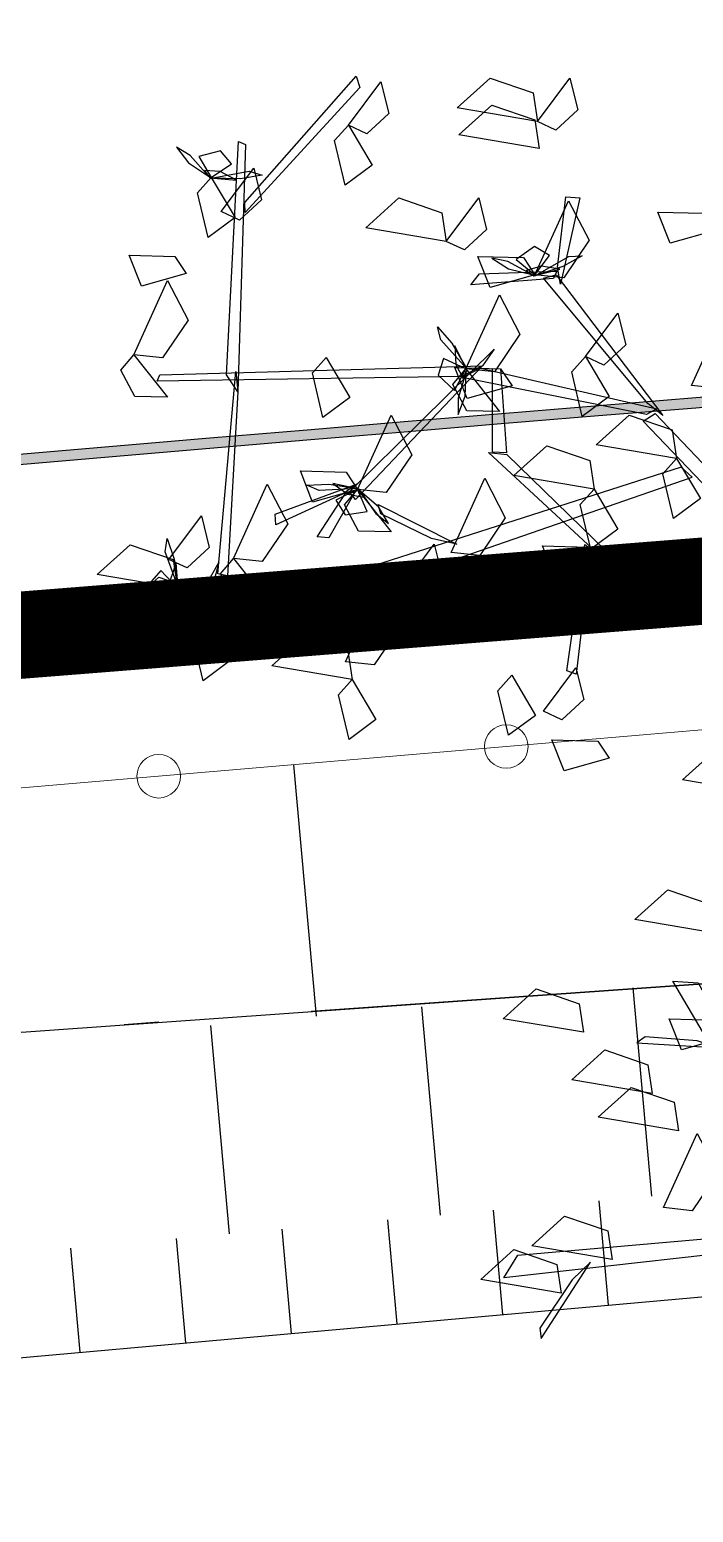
# Model space of a CAD drawing. Header units: metres. Extents: x 1851758 to 1852050, y 5187822 to 5188223.
# Drawn here: x 1851893.293 to 1851895.196, y 5187878.897 to 5187883.151 of the extents above; entities that cross this region are included whole.
import ezdxf

# ---------------------------------------------------------------- set-up
doc = ezdxf.new("R2010")
doc.units = ezdxf.units.M
doc.header["$LTSCALE"] = 2.5
doc.linetypes.add('L18', pattern=[0.6, 0.4, -0.2])
doc.linetypes.add('L5', pattern=[1.15, 0.8, -0.175, 0, -0.175])
doc.layers.get('0').update_dxf_attribs({"linetype": 'CONTINUOUS', "lineweight": 30})
for name, color, linetype, lineweight in [('CLO_LEG', 7, 'CONTINUOUS', 15), ('PAR', 11, 'L5', 30), ('PAR_ALIGNT', 1, 'L18', 30), ('PRO_PAR_DA', 1, 'CONTINUOUS', 35), ('PRO_PAR_SURF', 157, 'CONTINUOUS', 20), ('TAL', 34, 'CONTINUOUS', 25)]:
    doc.layers.add(name, color=color, linetype=linetype, lineweight=lineweight)
doc.layers.add('PRO_PAR_CONT_DA', color=40, linetype='CONTINUOUS', plot=False)
for name, color, linetype in [('PRO_VOI', 7, 'CONTINUOUS'), ('PRO_VOI_PLANCHETTES', 232, 'CONTINUOUS'), ('PRO_VOI_VEG', 81, 'CONTINUOUS'), ('TAL_HACH', 44, 'CONTINUOUS')]:
    doc.layers.add(name, color=color, linetype=linetype)

# ---------------------------------------------------------------- blocks, each defined once
blk = doc.blocks.new('CLOLEG')
blk.add_circle((0, 0), 0.0625)
blk = doc.blocks.new('arbre4')
at = {"layer": 'PRO_VOI_VEG', "color": 42, "linetype": 'ByBlock', "lineweight": -2, "extrusion": (-0.36254, -0.748914, 0.5547), "elevation": 2.6522, "flags": 128}
for points in [[(-5.2239, 5.3855), (-4.8923, 7.02), (-4.8481, 6.9261), (-5.2018, 5.2915), (-5.2239, 5.3855)], [(-4.966, 3.657), (-5.386, 5.9491), (-5.3418, 5.9491), (-4.8702, 3.5349), (-4.966, 3.657)]]:
    blk.add_lwpolyline(points, close=True, dxfattribs=at)
at = {"layer": 'PRO_VOI_VEG', "linetype": 'ByBlock', "lineweight": -2, "extrusion": (0.632852, 0.167542, 0.755929), "flags": 128}
for points, elevation in [([(4.2174, 5.5067), (4.3904, 5.1642), (4.2037, 5.1887), (4.1359, 5.3971), (4.2174, 5.5067)], 2.1619), ([(3.8761, 5.3215), (4.0491, 4.979), (3.8624, 5.0035), (3.7946, 5.2119), (3.8761, 5.3215)], 3.5201), ([(3.9929, 7.1324), (4.1659, 6.7899), (3.9791, 6.8144), (3.9113, 7.0228), (3.9929, 7.1324)], 2.737), ([(3.402, 5.2745), (3.575, 4.932), (3.3882, 4.9565), (3.3204, 5.1649), (3.402, 5.2745)], 2.363), ([(2.5133, 7.0984), (2.6863, 6.7559), (2.4996, 6.7804), (2.4318, 6.9888), (2.5133, 7.0984)], 5.2818), ([(2.2118, 7.9797), (2.3847, 7.6372), (2.198, 7.6617), (2.1302, 7.8701), (2.2118, 7.9797)], 2.2681), ([(1.6131, 7.0694), (1.7861, 6.7269), (1.5993, 6.7514), (1.5315, 6.9598), (1.6131, 7.0694)], 3.0565), ([(0.6744, 6.9201), (0.8474, 6.5776), (0.6607, 6.6021), (0.5929, 6.8105), (0.6744, 6.9201)], 3.6928)]:
    blk.add_lwpolyline(points, close=True, dxfattribs=dict(at, elevation=elevation))
at = {"layer": 'PRO_VOI_VEG', "linetype": 'ByBlock', "lineweight": -2, "extrusion": (-0.095442, 0.360509, 0.92786), "flags": 128}
for points, elevation in [([(1.7182, -1.305), (2.1263, -1.5497), (1.8912, -1.6559), (1.6872, -1.4804), (1.7182, -1.305)], 7.1469), ([(1.7612, -0.2362), (2.1692, -0.4809), (1.9341, -0.5871), (1.7301, -0.4116), (1.7612, -0.2362)], 9.4063), ([(2.4402, -0.865), (2.8483, -1.1097), (2.6132, -1.2159), (2.4092, -1.0405), (2.4402, -0.865)], 6.9701), ([(1.6105, 0.4642), (2.0185, 0.2195), (1.7835, 0.1133), (1.5794, 0.2887), (1.6105, 0.4642)], 5.9479), ([(2.1154, 0.9369), (2.5234, 0.6922), (2.2883, 0.586), (2.0843, 0.7614), (2.1154, 0.9369)], 7.1014), ([(4.5561, 0.695), (4.9641, 0.4503), (4.729, 0.3441), (4.525, 0.5195), (4.5561, 0.695)], 7.1986), ([(4.4633, 0.4446), (4.8714, 0.1999), (4.6363, 0.0937), (4.4323, 0.2691), (4.4633, 0.4446)], 5.9558), ([(3.7863, 1.5048), (4.1943, 1.2601), (3.9592, 1.1539), (3.7552, 1.3294), (3.7863, 1.5048)], 6.9934), ([(1.7852, 2.4676), (2.1933, 2.2229), (1.9582, 2.1167), (1.7542, 2.2921), (1.7852, 2.4676)], 5.6306), ([(2.3097, 3.6916), (2.7178, 3.4468), (2.4827, 3.3406), (2.2787, 3.5161), (2.3097, 3.6916)], 6.8952), ([(3.2103, 3.6444), (3.6184, 3.3997), (3.3833, 3.2935), (3.1793, 3.469), (3.2103, 3.6444)], 6.0132), ([(2.956, 4.2829), (3.3641, 4.0382), (3.129, 3.932), (2.9249, 4.1074), (2.956, 4.2829)], 6.3648), ([(2.8862, 3.6731), (3.2943, 3.4284), (3.0592, 3.3222), (2.8552, 3.4976), (2.8862, 3.6731)], 4.1703), ([(3.4912, 4.3702), (3.8993, 4.1255), (3.6642, 4.0193), (3.4601, 4.1948), (3.4912, 4.3702)], 4.378), ([(3.8302, 4.4487), (4.2382, 4.204), (4.0032, 4.0978), (3.7991, 4.2733), (3.8302, 4.4487)], 4.3465)]:
    blk.add_lwpolyline(points, close=True, dxfattribs=dict(at, elevation=elevation))
at = {"layer": 'PRO_VOI_VEG', "color": 6, "linetype": 'ByBlock', "lineweight": -2, "extrusion": (0.761179, 0.630584, 0.151559), "elevation": -0.6235, "flags": 128}
blk.add_lwpolyline([(5.3314, 5.8426), (5.4885, 5.7965), (5.5789, 5.9523), (5.4669, 6.0349), (5.3314, 5.8426)], close=True, dxfattribs=at)
at = {"layer": 'PRO_VOI_VEG', "linetype": 'ByBlock', "lineweight": -2, "extrusion": (0.843665, 0.223353, 0.488205), "flags": 128}
for points, elevation in [([(4.2174, 6.3088), (3.9549, 6.2031), (3.8991, 6.5793), (4.16, 6.5214), (4.2174, 6.3088)], 0.3811), ([(4.1968, 6.7192), (3.9343, 6.6134), (3.8784, 6.9896), (4.1394, 6.9318), (4.1968, 6.7192)], -0.3524), ([(3.0041, 6.9795), (2.7416, 6.8737), (2.6857, 7.2499), (2.9467, 7.1921), (3.0041, 6.9795)], 0.1096), ([(2.5133, 8.4716), (2.2508, 8.3659), (2.195, 8.7421), (2.4559, 8.6843), (2.5133, 8.4716)], 2.5527), ([(1.7874, 5.7538), (1.525, 5.6481), (1.4691, 6.0243), (1.7301, 5.9664), (1.7874, 5.7538)], 1.3733), ([(1.779, 7.0882), (1.5165, 6.9824), (1.4606, 7.3586), (1.7216, 7.3008), (1.779, 7.0882)], 1.5413), ([(1.8086, 7.1465), (1.5461, 7.0408), (1.4902, 7.417), (1.7512, 7.3592), (1.8086, 7.1465)], -1.1164), ([(1.2118, 7.2111), (0.9493, 7.1054), (0.8934, 7.4816), (1.1544, 7.4237), (1.2118, 7.2111)], -0.3045), ([(0.9298, 8.5687), (0.6674, 8.463), (0.6115, 8.8392), (0.8725, 8.7813), (0.9298, 8.5687)], 1.4518)]:
    blk.add_lwpolyline(points, close=True, dxfattribs=dict(at, elevation=elevation))
at = {"layer": 'PRO_VOI_VEG', "color": 6, "linetype": 'ByBlock', "lineweight": -2, "extrusion": (0.291224, 0.822706, 0.488205), "elevation": 4.0382, "flags": 128}
blk.add_lwpolyline([(5.3295, 4.263), (5.237, 4.0489), (5.3184, 3.932), (5.4293, 4.0635), (5.3295, 4.263)], close=True, dxfattribs=at)
at = {"layer": 'PRO_VOI_VEG', "color": 6, "linetype": 'ByBlock', "lineweight": -2, "extrusion": (-0.331412, -0.936235, 0.116747), "elevation": -0.7624, "flags": 128}
blk.add_lwpolyline([(-5.3369, 5.8346), (-5.1853, 6.0601), (-5.2888, 6.2745), (-5.3775, 6.1205), (-5.3369, 5.8346)], close=True, dxfattribs=at)
at = {"layer": 'PRO_VOI_VEG', "color": 6, "linetype": 'ByBlock', "lineweight": -2, "extrusion": (-0.01986, 0.986115, 0.164872), "elevation": 4.1213, "flags": 128}
blk.add_lwpolyline([(4.4803, 5.0961), (4.2583, 4.9892), (4.1878, 5.1686), (4.3137, 5.2227), (4.4803, 5.0961)], close=True, dxfattribs=at)
at = {"layer": 'PRO_VOI_VEG', "linetype": 'ByBlock', "lineweight": -2, "extrusion": (0.372929, 2.33322e-10, 0.92786), "elevation": 2.8319, "flags": 128}
blk.add_lwpolyline([(2.4314, 4.0896), (2.8395, 3.8449), (2.6044, 3.7387), (2.4004, 3.9142), (2.4314, 4.0896)], close=True, dxfattribs=at)
at = {"layer": 'PRO_VOI_VEG', "color": 42, "linetype": 'ByBlock', "lineweight": -2, "extrusion": (0.633753, -0.39248, 0.666571), "elevation": -0.0925, "flags": 128}
blk.add_lwpolyline([(0.7218, 5.1645), (1.1056, 5.3791), (1.1351, 5.2695), (0.6443, 5.0784), (0.7218, 5.1645)], close=True, dxfattribs=at)
at = {"layer": 'PRO_VOI_VEG', "linetype": 'ByBlock', "lineweight": -2, "extrusion": (9.90252e-10, -0.872729, 0.488205), "flags": 128}
for points, elevation in [([(-4.73, 5.2886), (-4.9924, 5.1829), (-5.0483, 5.5591), (-4.7874, 5.5012), (-4.73, 5.2886)], -0.0207), ([(-2.9206, 3.7819), (-3.1831, 3.6762), (-3.239, 4.0524), (-2.978, 3.9946), (-2.9206, 3.7819)], 0.0456)]:
    blk.add_lwpolyline(points, close=True, dxfattribs=dict(at, elevation=elevation))
at = {"layer": 'PRO_VOI_VEG', "linetype": 'ByBlock', "lineweight": -2, "extrusion": (9.90253e-10, -0.872729, 0.488205), "elevation": -1.1758, "flags": 128}
blk.add_lwpolyline([(-1.6888, 3.2268), (-1.9513, 3.1211), (-2.0072, 3.4973), (-1.7462, 3.4394), (-1.6888, 3.2268)], close=True, dxfattribs=at)
at = {"layer": 'PRO_VOI_VEG', "linetype": 'ByBlock', "lineweight": -2, "extrusion": (0.372929, 6.70653e-10, 0.92786), "elevation": 2.3835, "flags": 128}
blk.add_lwpolyline([(2.1608, 6.419), (2.5689, 6.1743), (2.3338, 6.0681), (2.1298, 6.2436), (2.1608, 6.419)], close=True, dxfattribs=at)
at = {"layer": 'PRO_VOI_VEG', "linetype": 'ByBlock', "lineweight": -2, "extrusion": (9.9025e-10, -0.872729, 0.488205), "elevation": -0.0946, "flags": 128}
blk.add_lwpolyline([(-2.7385, 4.8112), (-3.001, 4.7055), (-3.0569, 5.0817), (-2.7959, 5.0238), (-2.7385, 4.8112)], close=True, dxfattribs=at)
at = {"layer": 'PRO_VOI_VEG', "color": 6, "linetype": 'ByBlock', "lineweight": -2, "extrusion": (-2.5855e-09, 0.872729, 0.488205), "elevation": 4.1493, "flags": 128}
blk.add_lwpolyline([(2.7385, 2.4372), (2.6461, 2.223), (2.7274, 2.1062), (2.8383, 2.2376), (2.7385, 2.4372)], close=True, dxfattribs=at)
at = {"layer": 'PRO_VOI_VEG', "color": 6, "linetype": 'ByBlock', "lineweight": -2, "extrusion": (0.507127, 0.848441, 0.151559), "elevation": 1.2957, "flags": 128}
blk.add_lwpolyline([(3.6145, 3.9911), (3.7716, 3.945), (3.862, 4.1008), (3.75, 4.1834), (3.6145, 3.9911)], close=True, dxfattribs=at)
at = {"layer": 'PRO_VOI_VEG', "color": 6, "linetype": 'ByBlock', "lineweight": -2, "extrusion": (-3.93401e-10, -0.993162, 0.116747), "elevation": -1.9237, "flags": 128}
blk.add_lwpolyline([(-2.7459, 4.4213), (-2.5943, 4.6467), (-2.6978, 4.8612), (-2.7866, 4.7072), (-2.7459, 4.4213)], close=True, dxfattribs=at)
at = {"layer": 'PRO_VOI_VEG', "color": 6, "linetype": 'ByBlock', "lineweight": -2, "extrusion": (-0.347782, 0.922965, 0.164872), "elevation": 3.8787, "flags": 128}
blk.add_lwpolyline([(1.7073, 3.5761), (1.4853, 3.4692), (1.4147, 3.6485), (1.5406, 3.7027), (1.7073, 3.5761)], close=True, dxfattribs=at)
at = {"layer": 'PRO_VOI_VEG', "color": 42, "linetype": 'ByBlock', "lineweight": -2, "extrusion": (0.715322, -0.645267, 0.268226), "elevation": -2.4287, "flags": 128}
blk.add_lwpolyline([(0.0189, 4.5698), (-0.2972, 5.8918), (-0.2177, 5.8824), (0.064, 4.6057), (0.0189, 4.5698)], close=True, dxfattribs=at)
at = {"layer": 'PRO_VOI_VEG', "color": 42, "linetype": 'ByBlock', "lineweight": -2, "extrusion": (0.440852, -0.719385, 0.536783), "flags": 128}
for points, elevation in [([(-0.9771, 3.3423), (-1.0361, 5.0792), (-0.9673, 5.0282), (-0.9484, 3.1422), (-0.9771, 3.3423)], -0.869), ([(-1.021, 3.2634), (-1.7492, 4.7455), (-1.632, 4.7073), (-0.9544, 3.2464), (-1.021, 3.2634)], -0.8629)]:
    blk.add_lwpolyline(points, close=True, dxfattribs=dict(at, elevation=elevation))
at = {"layer": 'PRO_VOI_VEG', "linetype": 'ByBlock', "lineweight": -2, "extrusion": (0.372929, 2.3327e-10, 0.92786), "flags": 128}
for points, elevation in [([(1.9258, 4.6659), (2.3338, 4.4212), (2.0987, 4.315), (1.8947, 4.4904), (1.9258, 4.6659)], 3.0882), ([(0.3069, 6.5022), (0.715, 6.2574), (0.4799, 6.1512), (0.2759, 6.3267), (0.3069, 6.5022)], 5.4501)]:
    blk.add_lwpolyline(points, close=True, dxfattribs=dict(at, elevation=elevation))
at = {"layer": 'PRO_VOI_VEG', "linetype": 'ByBlock', "lineweight": -2, "extrusion": (-4.92671e-09, -0.654654, 0.755929), "elevation": 2.0668, "flags": 128}
blk.add_lwpolyline([(-5.0671, 4.6484), (-4.8941, 4.3059), (-5.0808, 4.3304), (-5.1486, 4.5388), (-5.0671, 4.6484)], close=True, dxfattribs=at)
at = {"layer": 'PRO_VOI_VEG', "color": 6, "linetype": 'ByBlock', "lineweight": -2, "extrusion": (-0.831663, -0.53024, 0.164872), "elevation": 2.3784, "flags": 128}
blk.add_lwpolyline([(-3.3301, 4.2859), (-3.5521, 4.179), (-3.6226, 4.3583), (-3.4967, 4.4125), (-3.3301, 4.2859)], close=True, dxfattribs=at)
at = {"layer": 'PRO_VOI_VEG', "linetype": 'ByBlock', "lineweight": -2, "extrusion": (0.372929, 1.77872e-09, 0.92786), "elevation": 3.9863, "flags": 128}
blk.add_lwpolyline([(1.7262, 3.6454), (2.1342, 3.4006), (1.8991, 3.2944), (1.6951, 3.4699), (1.7262, 3.6454)], close=True, dxfattribs=at)
at = {"layer": 'PRO_VOI_VEG', "color": 6, "linetype": 'ByBlock', "lineweight": -2, "extrusion": (0.971913, 0.204341, 0.116747), "elevation": -2.1509, "flags": 128}
blk.add_lwpolyline([(2.5309, 4.9038), (2.6825, 5.1293), (2.579, 5.3437), (2.4903, 5.1898), (2.5309, 4.9038)], close=True, dxfattribs=at)
at = {"layer": 'PRO_VOI_VEG', "color": 42, "linetype": 'ByBlock', "lineweight": -2, "extrusion": (0.28427, -0.71615, 0.637432), "elevation": -0.0115, "flags": 128}
blk.add_lwpolyline([(-2.2844, 4.5901), (-3.8606, 5.765), (-3.8296, 5.8035), (-2.1489, 4.5914), (-2.2844, 4.5901)], close=True, dxfattribs=at)
at = {"layer": 'PRO_VOI_VEG', "color": 42, "linetype": 'ByBlock', "lineweight": -2, "extrusion": (-0.564583, 0.665509, 0.488205), "elevation": 5.9544, "flags": 128}
blk.add_lwpolyline([(2.1949, 1.7249), (2.9834, 3.1706), (3.0129, 3.0736), (2.1212, 1.5406), (2.1949, 1.7249)], close=True, dxfattribs=at)
at = {"layer": 'PRO_VOI_VEG', "color": 42, "linetype": 'ByBlock', "lineweight": -2, "extrusion": (0.000135425, 0.872729, 0.488205), "elevation": 3.4125, "flags": 128}
blk.add_lwpolyline([(3.0807, 2.1363), (3.8692, 3.5819), (3.8986, 3.4849), (3.007, 1.9519), (3.0807, 2.1363)], close=True, dxfattribs=at)
at = {"layer": 'PRO_VOI_VEG', "color": 6, "linetype": 'ByBlock', "lineweight": -2, "extrusion": (-0.854057, -0.179562, 0.488205), "elevation": 4.6165, "flags": 128}
blk.add_lwpolyline([(-2.5383, 2.6946), (-2.6308, 2.4804), (-2.5494, 2.3636), (-2.4385, 2.495), (-2.5383, 2.6946)], close=True, dxfattribs=at)
at = {"layer": 'PRO_VOI_VEG', "linetype": 'ByBlock', "lineweight": -2, "extrusion": (1.09025e-10, -0.654654, 0.755929), "elevation": 2.2207, "flags": 128}
blk.add_lwpolyline([(-3.1776, 4.4707), (-3.0046, 4.1282), (-3.1913, 4.1527), (-3.2591, 4.3611), (-3.1776, 4.4707)], close=True, dxfattribs=at)
at = {"layer": 'PRO_VOI_VEG', "color": 6, "linetype": 'ByBlock', "lineweight": -2, "extrusion": (-0.934629, 0.321712, 0.151559), "elevation": 4.2796, "flags": 128}
blk.add_lwpolyline([(-0.7702, 3.9915), (-0.6131, 3.9454), (-0.5228, 4.1013), (-0.6347, 4.1839), (-0.7702, 3.9915)], close=True, dxfattribs=at)
at = {"layer": 'PRO_VOI_VEG', "color": 42, "linetype": 'ByBlock', "lineweight": -2, "extrusion": (-0.268769, 0.933895, 0.235804), "elevation": 3.4118, "flags": 128}
blk.add_lwpolyline([(2.3335, 2.7824), (2.4735, 4.7491), (2.5472, 4.6101), (2.3777, 2.7076), (2.3335, 2.7824)], close=True, dxfattribs=at)
at = {"layer": 'PRO_VOI_VEG', "linetype": 'ByBlock', "lineweight": -2, "extrusion": (0.372929, -8.74782e-10, 0.92786), "elevation": 2.8368, "flags": 128}
blk.add_lwpolyline([(1.287, 5.2914), (1.6951, 5.0467), (1.46, 4.9405), (1.256, 5.116), (1.287, 5.2914)], close=True, dxfattribs=at)
at = {"layer": 'PRO_VOI_VEG', "color": 42, "linetype": 'ByBlock', "lineweight": -2, "extrusion": (0.512659, -0.256321, 0.819439), "elevation": 0.3479, "flags": 128}
for points in [[(-0.0474, 2.2601), (0.4021, 3.4745), (0.4684, 3.4174), (0.0263, 2.2275), (-0.0474, 2.2601)], [(0.24, 3.1077), (-0.9759, 4.8926), (-1.0054, 4.7133), (0.2105, 3.0099), (0.24, 3.1077)]]:
    blk.add_lwpolyline(points, close=True, dxfattribs=at)
at = {"layer": 'PRO_VOI_VEG', "linetype": 'ByBlock', "lineweight": -2, "extrusion": (9.90355e-10, -0.872729, 0.488205), "elevation": 0.9041, "flags": 128}
blk.add_lwpolyline([(-3.8518, 4.2525), (-4.1142, 4.1468), (-4.1701, 4.523), (-3.9092, 4.4652), (-3.8518, 4.2525)], close=True, dxfattribs=at)
at = {"layer": 'PRO_VOI_VEG', "color": 42, "linetype": 'ByBlock', "lineweight": -2, "extrusion": (-0.258109, 0.896854, 0.359211), "elevation": 3.9849, "flags": 128}
for points in [[(2.4735, 4.2665), (2.0535, 6.7693), (2.0977, 6.7693), (2.5693, 4.1331), (2.4735, 4.2665)], [(2.2156, 6.1538), (2.5472, 7.9386), (2.5914, 7.8361), (2.2377, 6.0513), (2.2156, 6.1538)]]:
    blk.add_lwpolyline(points, close=True, dxfattribs=at)
at = {"layer": 'PRO_VOI_VEG', "linetype": 'ByBlock', "lineweight": -2, "extrusion": (0.372929, 2.33267e-10, 0.92786), "elevation": 2.9806, "flags": 128}
blk.add_lwpolyline([(0.9499, 6.1475), (1.358, 5.9028), (1.1229, 5.7966), (0.9189, 5.9721), (0.9499, 6.1475)], close=True, dxfattribs=at)
at = {"layer": 'PRO_VOI_VEG', "color": 42, "linetype": 'ByBlock', "lineweight": -2, "extrusion": (-0.38291, 0.806229, 0.450971), "elevation": 4.6455, "flags": 128}
blk.add_lwpolyline([(3.0159, 2.9106), (3.4339, 2.8218), (3.4075, 2.6985), (2.9117, 2.889), (3.0159, 2.9106)], close=True, dxfattribs=at)
at = {"layer": 'PRO_VOI_VEG', "color": 6, "linetype": 'ByBlock', "lineweight": -2, "extrusion": (-0.103799, -0.980838, 0.164872), "elevation": -0.1057, "flags": 128}
blk.add_lwpolyline([(-3.9639, 4.7011), (-4.1858, 4.5942), (-4.2564, 4.7736), (-4.1305, 4.8277), (-3.9639, 4.7011)], close=True, dxfattribs=at)
at = {"layer": 'PRO_VOI_VEG', "color": 6, "linetype": 'ByBlock', "lineweight": -2, "extrusion": (0.446058, 0.887357, 0.116747), "elevation": -0.0321, "flags": 128}
blk.add_lwpolyline([(4.0121, 4.6547), (4.1637, 4.8802), (4.0602, 5.0947), (3.9714, 4.9407), (4.0121, 4.6547)], close=True, dxfattribs=at)
at = {"layer": 'PRO_VOI_VEG', "color": 6, "linetype": 'ByBlock', "lineweight": -2, "extrusion": (-0.391969, -0.779754, 0.488205), "elevation": 2.7546, "flags": 128}
blk.add_lwpolyline([(-4.0195, 3.7361), (-4.1119, 3.522), (-4.0306, 3.4051), (-3.9197, 3.5366), (-4.0195, 3.7361)], close=True, dxfattribs=at)
at = {"layer": 'PRO_VOI_VEG', "linetype": 'ByBlock', "lineweight": -2, "extrusion": (4.78392e-09, -0.654654, 0.755929), "elevation": 2.6388, "flags": 128}
blk.add_lwpolyline([(-3.8518, 3.9879), (-3.6788, 3.6454), (-3.8655, 3.6699), (-3.9333, 3.8783), (-3.8518, 3.9879)], close=True, dxfattribs=at)
at = {"layer": 'PRO_VOI_VEG', "color": 6, "linetype": 'ByBlock', "lineweight": -2, "extrusion": (-0.834161, -0.530287, 0.151559), "elevation": 3.2207, "flags": 128}
blk.add_lwpolyline([(-3.1361, 4.1539), (-2.979, 4.1078), (-2.8887, 4.2636), (-3.0006, 4.3463), (-3.1361, 4.1539)], close=True, dxfattribs=at)
at = {"layer": 'PRO_VOI_VEG', "linetype": 'ByBlock', "lineweight": -2, "extrusion": (0.372929, 2.33261e-10, 0.92786), "elevation": 4.5375, "flags": 128}
blk.add_lwpolyline([(0.8834, 5.43), (1.2915, 5.1853), (1.0564, 5.0791), (0.8524, 5.2546), (0.8834, 5.43)], close=True, dxfattribs=at)
at = {"layer": 'PRO_VOI_VEG', "color": 42, "linetype": 'ByBlock', "lineweight": -2, "extrusion": (0.000152754, 0.984417, 0.175849), "elevation": 2.0783, "flags": 128}
blk.add_lwpolyline([(3.8692, 4.4061), (4.0386, 5.8161), (4.105, 5.7511), (3.9207, 4.4061), (3.8692, 4.4061)], close=True, dxfattribs=at)
at = {"layer": 'PRO_VOI_VEG', "color": 42, "linetype": 'ByBlock', "lineweight": -2, "extrusion": (0.700309, -0.350143, 0.622067), "elevation": -0.9357, "flags": 128}
blk.add_lwpolyline([(-0.6738, 4.4849), (-0.6517, 5.0022), (-0.6074, 5.0567), (-0.6517, 4.249), (-0.6738, 4.4849)], close=True, dxfattribs=at)
at = {"layer": 'PRO_VOI_VEG', "color": 6, "linetype": 'ByBlock', "lineweight": -2, "extrusion": (-0.969488, -0.18141, 0.164872), "elevation": 5.7713, "flags": 128}
blk.add_lwpolyline([(-1.6962, 6.0842), (-1.9181, 5.9773), (-1.9887, 6.1566), (-1.8628, 6.2107), (-1.6962, 6.0842)], close=True, dxfattribs=at)
at = {"layer": 'PRO_VOI_VEG', "color": 6, "linetype": 'ByBlock', "lineweight": -2, "extrusion": (0.977927, -0.173286, 0.116747), "elevation": -4.1409, "flags": 128}
blk.add_lwpolyline([(-0.0735, 7.4869), (0.0781, 7.7123), (-0.0254, 7.9268), (-0.1142, 7.7728), (-0.0735, 7.4869)], close=True, dxfattribs=at)
at = {"layer": 'PRO_VOI_VEG', "linetype": 'ByBlock', "lineweight": -2, "extrusion": (-4.92655e-09, -0.654654, 0.755929), "elevation": 2.8595, "flags": 128}
blk.add_lwpolyline([(-4.5925, 3.7331), (-4.4195, 3.3905), (-4.6062, 3.4151), (-4.674, 3.6234), (-4.5925, 3.7331)], close=True, dxfattribs=at)
at = {"layer": 'PRO_VOI_VEG', "color": 6, "linetype": 'ByBlock', "lineweight": -2, "extrusion": (-0.859342, 0.152273, 0.488205), "elevation": 7.7435, "flags": 128}
blk.add_lwpolyline([(0.0661, 3.6186), (-0.0263, 3.4044), (0.055, 3.2876), (0.1659, 3.419), (0.0661, 3.6186)], close=True, dxfattribs=at)
at = {"layer": 'PRO_VOI_VEG', "color": 42, "linetype": 'ByBlock', "lineweight": -2, "extrusion": (-0.813612, 0.366962, 0.450971), "elevation": 6.6543, "flags": 128}
blk.add_lwpolyline([(1.1777, 2.8838), (1.5956, 2.795), (1.5692, 2.6717), (1.0734, 2.8623), (1.1777, 2.8838)], close=True, dxfattribs=at)
at = {"layer": 'PRO_VOI_VEG', "linetype": 'ByBlock', "lineweight": -2, "extrusion": (9.90251e-10, -0.872729, 0.488205), "elevation": 1.8184, "flags": 128}
blk.add_lwpolyline([(-2.5034, 4.7786), (-2.7659, 4.6728), (-2.8218, 5.049), (-2.5608, 4.9912), (-2.5034, 4.7786)], close=True, dxfattribs=at)
at = {"layer": 'PRO_VOI_VEG', "color": 6, "linetype": 'ByBlock', "lineweight": -2, "extrusion": (-0.746943, 0.647384, 0.151559), "elevation": 5.2452, "flags": 128}
blk.add_lwpolyline([(2.6341, 6.2038), (2.7912, 6.1577), (2.8815, 6.3135), (2.7696, 6.3962), (2.6341, 6.2038)], close=True, dxfattribs=at)
at = {"layer": 'PRO_VOI_VEG', "linetype": 'ByBlock', "lineweight": -2, "extrusion": (4.78391e-09, -0.654654, 0.755929), "elevation": 4.0197, "flags": 128}
blk.add_lwpolyline([(-2.5034, 4.4679), (-2.3304, 4.1254), (-2.5172, 4.15), (-2.585, 4.3583), (-2.5034, 4.4679)], close=True, dxfattribs=at)
at = {"layer": 'PRO_VOI_VEG', "linetype": 'ByBlock', "lineweight": -2, "extrusion": (-1.92212e-10, -0.872729, 0.488205), "elevation": 2.569, "flags": 128}
blk.add_lwpolyline([(-2.5389, 3.8399), (-2.8014, 3.7342), (-2.8573, 4.1104), (-2.5963, 4.0526), (-2.5389, 3.8399)], close=True, dxfattribs=at)
at = {"layer": 'PRO_VOI_VEG', "color": 42, "linetype": 'ByBlock', "lineweight": -2, "extrusion": (0.467607, -0.569947, 0.67565), "elevation": 4.1436, "flags": 128}
blk.add_lwpolyline([(-3.2067, 2.3733), (-2.8223, 4.7475), (-2.7247, 4.5887), (-3.1414, 2.2936), (-3.2067, 2.3733)], close=True, dxfattribs=at)
at = {"layer": 'PRO_VOI_VEG', "linetype": 'ByBlock', "lineweight": -2, "extrusion": (-3.21725e-09, -0.872729, 0.488205), "elevation": 4.2301, "flags": 128}
blk.add_lwpolyline([(-1.9978, 3.4295), (-2.2603, 3.3238), (-2.3161, 3.7), (-2.0552, 3.6421), (-1.9978, 3.4295)], close=True, dxfattribs=at)
at = {"layer": 'PRO_VOI_VEG', "color": 42, "linetype": 'ByBlock', "lineweight": -2, "extrusion": (0.64699, -0.584454, 0.489712), "elevation": 2.7052, "flags": 128}
blk.add_lwpolyline([(-2.9553, 5.3285), (-3.1179, 5.8389), (-3.1744, 5.874), (-2.9114, 5.0814), (-2.9553, 5.3285)], close=True, dxfattribs=at)
at = {"layer": 'PRO_VOI_VEG', "linetype": 'ByBlock', "lineweight": -2, "extrusion": (0.372929, 2.33268e-10, 0.92786), "elevation": 2.9444, "flags": 128}
blk.add_lwpolyline([(-2.9622, 3.8098), (-2.5541, 3.565), (-2.7892, 3.4588), (-2.9932, 3.6343), (-2.9622, 3.8098)], close=True, dxfattribs=at)
at = {"layer": 'PRO_VOI_VEG', "color": 42, "linetype": 'ByBlock', "lineweight": -2, "extrusion": (0.61949, 0.103981, 0.778087), "elevation": 2.2461, "flags": 128}
blk.add_lwpolyline([(-2.9243, 4.5299), (-2.6846, 6.8004), (-2.5776, 6.6586), (-2.8544, 4.4601), (-2.9243, 4.5299)], close=True, dxfattribs=at)
at = {"layer": 'PRO_VOI_VEG', "color": 42, "linetype": 'ByBlock', "lineweight": -2, "extrusion": (0.750363, 0.284537, 0.596652), "elevation": 0.241, "flags": 128}
blk.add_lwpolyline([(-2.0561, 6.994), (-2.2266, 7.4737), (-2.2837, 7.5056), (-2.0083, 6.7608), (-2.0561, 6.994)], close=True, dxfattribs=at)

msp = doc.modelspace()

# ---------------------------------------------------------------- hatches: boundary and pattern name
at = {"layer": 'PRO_VOI_PLANCHETTES'}
h = msp.add_hatch(color=256, dxfattribs=at)
h.dxf.hatch_style = 1
edge = h.paths.add_edge_path()
edge.add_arc((1851926.4252, 5187498.2076), 386.6253, 94.068008, 99.380647, ccw=False)
edge.add_line((1851898.9978, 5187883.8588), (1851897.6403, 5187902.7554))
edge.add_line((1851897.6403, 5187902.7554), (1851897.6702, 5187902.7575))
edge.add_line((1851897.6702, 5187902.7575), (1851899.0298, 5187883.831))
edge.add_line((1851899.0298, 5187883.831), (1851899.001, 5187883.8289))
edge.add_arc((1851926.4252, 5187498.2076), 386.5953, 94.067849, 99.380857)
edge.add_line((1851863.4115, 5187879.6328), (1851863.408, 5187879.6626))
h = msp.add_hatch(color=256, dxfattribs=at)
h.dxf.hatch_style = 1
edge = h.paths.add_edge_path()
edge.add_arc((1851926.4252, 5187498.2076), 385.1553, 94.067373, 99.391014, ccw=False)
edge.add_line((1851899.1063, 5187882.3928), (1851938.5438, 5187885.1975))
edge.add_line((1851938.5438, 5187885.1975), (1851938.7524, 5187882.2942))
edge.add_line((1851938.7524, 5187882.2942), (1851938.7225, 5187882.2918))
edge.add_line((1851938.7225, 5187882.2918), (1851938.5161, 5187885.1654))
edge.add_line((1851938.5161, 5187885.1654), (1851899.1052, 5187882.3626))
edge.add_arc((1851926.4252, 5187498.2076), 385.1253, 94.067849, 99.391226)
edge.add_line((1851863.5824, 5187878.1711), (1851863.5789, 5187878.2009))

# ---------------------------------------------------------------- linework, layer by layer
at = {"layer": 'CLO_LEG', "flags": 128}
msp.add_lwpolyline([(1851977.7388, 5187951.8867), (1851978.2601, 5187947.3883), (1851966.8096, 5187945.8048), (1851954.0429, 5187944.6228), (1851949.2974, 5187943.9857), (1851940.9256, 5187943.3518), (1851925.9141, 5187942.038), (1851910.5772, 5187940.7743), (1851894.403, 5187938.9631), (1851878.9134, 5187938.0087), (1851863.8353, 5187936.8862), (1851858.3142, 5187936.2978), (1851859.6111, 5187922.8235), (1851861.6242, 5187905.1582), (1851863.1461, 5187891.8663), (1851864.24, 5187882.2784), (1851864.6238, 5187878.7868), (1851868.8953, 5187879.1616), (1851886.9294, 5187880.4333), (1851898.2976, 5187881.4051)], dxfattribs=at)
at = {"layer": 'PAR', "flags": 128}
msp.add_lwpolyline([(1851757.77, 5187868.487), (1851833.6918, 5187875.6402), (1851863.5824, 5187878.1707), (1851981.4866, 5187886.528), (1851987.4718, 5187886.9522), (1852004.3774, 5187888.6518), (1852028.9496, 5187890.8198)], dxfattribs=at)
at = {"layer": 'PAR_ALIGNT', "ltscale": 2.5, "const_width": 0.25, "flags": 128}
msp.add_lwpolyline([(1851863.4796, 5187879.0507), (1851981.3715, 5187888.4018)], dxfattribs=at)
msp.add_lwpolyline([(1851863.4796, 5187879.0507), (1851981.3715, 5187888.4018)], dxfattribs=at)
at = {"layer": 'PRO_PAR_CONT_DA', "flags": 128}
msp.add_lwpolyline([(1851940.223, 5187919.3492), (1851911.8795, 5187917.3131), (1851912.1661, 5187913.3233), (1851908.6751, 5187913.0726), (1851908.3885, 5187917.0623), (1851884.7038, 5187915.3608), (1851885.4031, 5187905.6262), (1851885.6711, 5187901.8955), (1851897.6403, 5187902.7554), (1851898.8308, 5187886.1831), (1851862.9456, 5187883.6194), (1851863.4796, 5187879.0507), (1851981.3715, 5187888.4018)], dxfattribs=at)
msp.add_lwpolyline([(1851863.5824, 5187878.1707), (1851981.4866, 5187886.528), (1851981.3715, 5187888.4018), (1851863.4796, 5187879.0507)], close=True, dxfattribs=at)
at = {"layer": 'PRO_PAR_DA', "flags": 128}
msp.add_lwpolyline([(1851863.4796, 5187879.0507), (1851981.3715, 5187888.4018)], dxfattribs=at)
at = {"layer": 'PRO_PAR_SURF', "flags": 128}
msp.add_lwpolyline([(1851977.7933, 5187946.6346), (1851981.4866, 5187886.528), (1851863.5824, 5187878.1707), (1851856.5917, 5187937.9836), (1851927.7207, 5187943.0606)], close=True, dxfattribs=at)
at = {"layer": 'PRO_VOI', "color": 34, "flags": 128}
msp.add_lwpolyline([(1851898.1914, 5187884.6027, 0.030026), (1851863.484, 5187879.6752)], format="xyb", dxfattribs=at)
at = {"layer": 'PRO_VOI_PLANCHETTES', "flags": 128}
for points in [[(1851863.408, 5187879.6626, -0.023185), (1851898.9978, 5187883.8588), (1851897.6403, 5187902.7554), (1851897.6702, 5187902.7575), (1851899.0298, 5187883.831), (1851899.001, 5187883.8289, 0.023187), (1851863.4115, 5187879.6328)], [(1851863.5789, 5187878.2009, -0.023233), (1851899.1063, 5187882.3928), (1851938.5438, 5187885.1975), (1851938.7524, 5187882.2942), (1851938.7225, 5187882.2918), (1851938.5161, 5187885.1654), (1851899.1052, 5187882.3626, 0.023232), (1851863.5824, 5187878.1711)]]:
    msp.add_lwpolyline(points, format="xyb", close=True, dxfattribs=at)
at = {"layer": 'TAL', "flags": 128}
msp.add_lwpolyline([(1851864.6997, 5187876.7301), (1851868.8459, 5187877.4413), (1851887.0809, 5187878.7879), (1851898.8439, 5187879.8401)], dxfattribs=at)
at = {"layer": 'TAL_HACH'}
for p, q in [((1851894.115, 5187880.3207), (1851894.0504, 5187881.042)), ((1851895.0766, 5187879.8043), (1851895.0232, 5187880.4019)), ((1851894.4711, 5187879.7501), (1851894.4177, 5187880.3478)), ((1851893.8657, 5187879.696), (1851893.8122, 5187880.2936)), ((1851894.952, 5187879.492), (1851894.9252, 5187879.7908)), ((1851894.3465, 5187879.4378), (1851894.3198, 5187879.7366)), ((1851894.6492, 5187879.4649), (1851894.6225, 5187879.7637)), ((1851894.0438, 5187879.4107), (1851894.017, 5187879.7095)), ((1851893.4383, 5187879.3566), (1851893.4116, 5187879.6554)), ((1851893.741, 5187879.3836), (1851893.7143, 5187879.6824))]:
    msp.add_line(p, q, dxfattribs=at)

# ---------------------------------------------------------------- block references
at = {"layer": 'CLO_LEG', "rotation": 4.885647465237738}
for p in [(1851894.6594, 5187881.0941), (1851893.6631, 5187881.0089)]:
    msp.add_blockref('CLOLEG', p, dxfattribs=at)
at = {"layer": 'PRO_VOI_VEG', "xscale": 0.5, "yscale": 0.5, "zscale": 0.5, "rotation": 4.640794973699927}
msp.add_blockref('arbre4', (1851896.2047, 5187881.3462), dxfattribs=at)

doc.saveas('drawing.dxf')
